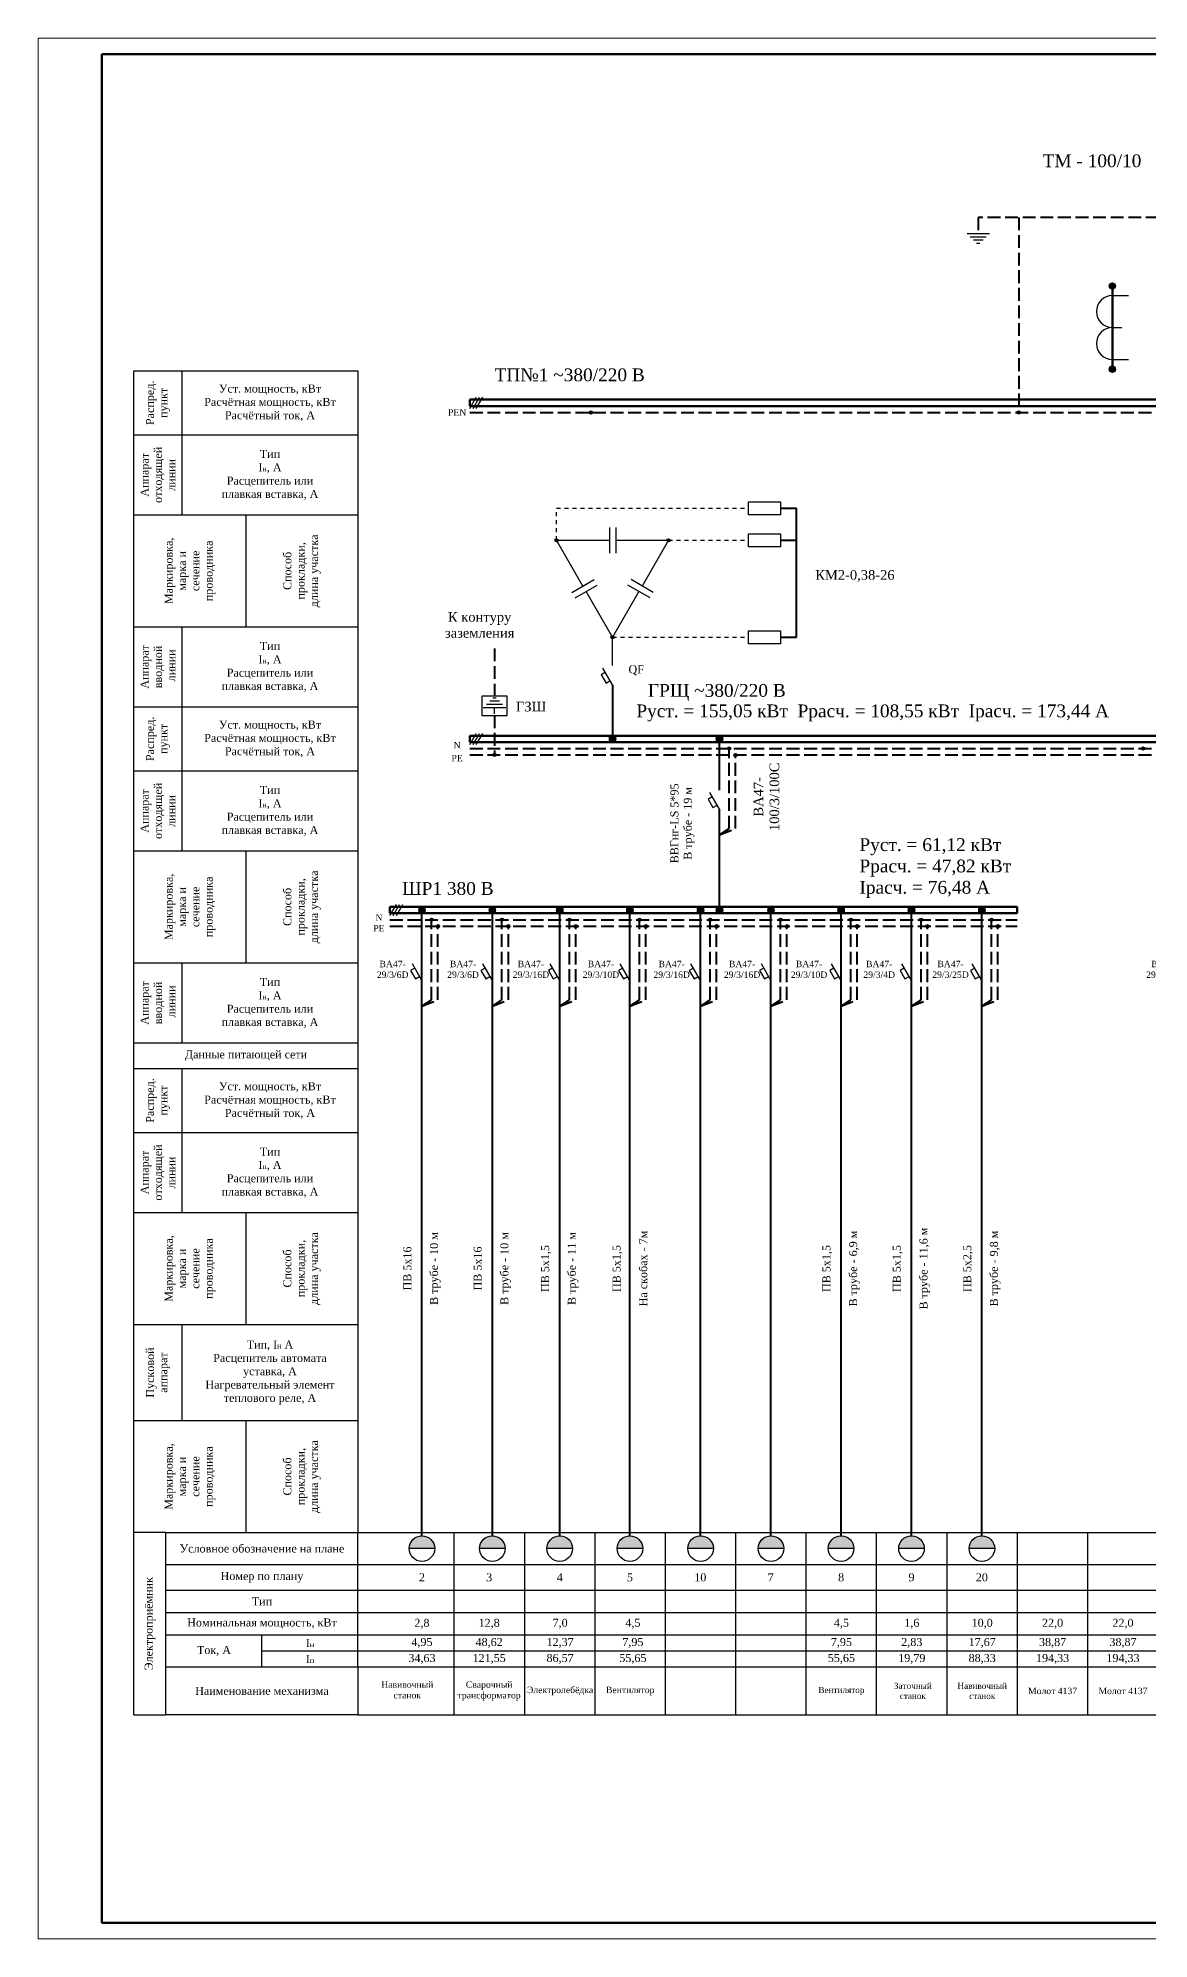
# Model space of a CAD drawing. Header units: millimetres. Extents: x 2034 to 2875, y 1297 to 1891.
# Drawn here: x 2034 to 2382, y 1297 to 1891 of the extents above; entities that cross this region are included whole.
import ezdxf

# ---------------------------------------------------------------- set-up
doc = ezdxf.new("R2010")
doc.units = ezdxf.units.MM
doc.linetypes.add('JIS_02_1.2', pattern=[2.5, 1.25, -1.25])
doc.linetypes.add('JIS_02_4.0', pattern=[5.5, 4, -1.5])
doc.styles.get("Standard").update_dxf_attribs({"font": 'times.ttf'})

msp = doc.modelspace()

# ---------------------------------------------------------------- hatches: boundary and pattern name
for points in [[(2369.25, 1813.29, 1), (2371.25, 1813.29, 1)], [(2369.25, 1787.29, 1), (2371.25, 1787.29, 1)], [(2206.73, 1773.74, 1), (2207.73, 1773.74, 1)], [(2340.47, 1773.77, 1), (2341.47, 1773.77, 1)], [(2213.05, 1671.77, 1), (2215.05, 1671.77, 1)], [(2246.47, 1671.77, 1), (2248.47, 1671.77, 1)], [(2249.97, 1668.77, 1), (2250.97, 1668.77, 1)], [(2379.36, 1668.77, 1), (2380.36, 1668.77, 1)], [(2177.65, 1666.77, 1), (2176.65, 1666.77, 1)], [(2251.97, 1666.73, 1), (2252.97, 1666.73, 1)], [(2153.47, 1618.27, 1), (2155.47, 1618.27, 1)], [(2156.97, 1615.27, 1), (2157.97, 1615.27, 1)], [(2175.47, 1618.27, 1), (2177.47, 1618.27, 1)], [(2178.97, 1615.27, 1), (2179.97, 1615.27, 1)], [(2196.55, 1618.27, 1), (2198.55, 1618.27, 1)], [(2200.05, 1615.27, 1), (2201.05, 1615.27, 1)], [(2218.47, 1618.27, 1), (2220.47, 1618.27, 1)], [(2221.97, 1615.27, 1), (2222.97, 1615.27, 1)], [(2240.55, 1618.27, 1), (2242.55, 1618.27, 1)], [(2244.05, 1615.27, 1), (2245.05, 1615.27, 1)], [(2246.47, 1618.27, 1), (2248.47, 1618.27, 1)], [(2262.55, 1618.27, 1), (2264.55, 1618.27, 1)], [(2266.05, 1615.27, 1), (2267.05, 1615.27, 1)], [(2284.47, 1618.27, 1), (2286.47, 1618.27, 1)], [(2287.97, 1615.27, 1), (2288.97, 1615.27, 1)], [(2306.47, 1618.27, 1), (2308.47, 1618.27, 1)], [(2309.97, 1615.27, 1), (2310.97, 1615.27, 1)], [(2328.47, 1618.27, 1), (2330.47, 1618.27, 1)], [(2331.97, 1615.27, 1), (2332.97, 1615.27, 1)], [(2158.97, 1613.23, 1), (2159.97, 1613.23, 1)], [(2180.97, 1613.23, 1), (2181.97, 1613.23, 1)], [(2202.05, 1613.23, 1), (2203.05, 1613.23, 1)], [(2223.97, 1613.23, 1), (2224.97, 1613.23, 1)], [(2246.05, 1613.23, 1), (2247.05, 1613.23, 1)], [(2268.05, 1613.23, 1), (2269.05, 1613.23, 1)], [(2289.97, 1613.23, 1), (2290.97, 1613.23, 1)], [(2311.97, 1613.23, 1), (2312.97, 1613.23, 1)], [(2333.97, 1613.23, 1), (2334.97, 1613.23, 1)]]:
    msp.add_hatch(color=256).paths.add_polyline_path(points)
at = {"lineweight": 30}
for points in [[(2197.05, 1733.83, 1), (2196.05, 1733.83, 1)], [(2232.05, 1733.83, 1), (2231.05, 1733.83, 1)], [(2214.55, 1703.52, 1), (2213.55, 1703.52, 1)], [(2150.47, 1418.77), (2158.47, 1418.77, 1)], [(2172.47, 1418.77), (2180.47, 1418.77, 1)], [(2193.55, 1418.77), (2201.55, 1418.77, 1)], [(2215.47, 1418.77), (2223.47, 1418.77, 1)], [(2237.55, 1418.77), (2245.55, 1418.77, 1)], [(2259.55, 1418.77), (2267.55, 1418.77, 1)], [(2281.47, 1418.77), (2289.47, 1418.77, 1)], [(2303.47, 1418.77), (2311.47, 1418.77, 1)], [(2325.47, 1418.77), (2333.47, 1418.77, 1)]]:
    msp.add_hatch(color=256, dxfattribs=at).paths.add_polyline_path(points)

# ---------------------------------------------------------------- linework, layer by layer
at = {"color": 4, "lineweight": 18}
for p, q in [((2875.47, 1890.77), (2034.47, 1890.77)), ((2034.47, 1890.77), (2034.47, 1296.77)), ((2034.47, 1296.77), (2875.47, 1296.77))]:
    msp.add_line(p, q, dxfattribs=at)
at = {"color": 250, "lineweight": 50}
for p, q in [((2054.47, 1885.77), (2870.47, 1885.77)), ((2054.47, 1301.77), (2054.47, 1885.77)), ((2054.47, 1301.77), (2870.47, 1301.77))]:
    msp.add_line(p, q, dxfattribs=at)
at = {"lineweight": 25}
for p, q in [((2324.84, 1829.69), (2331.84, 1829.69)), ((2325.84, 1828.69), (2330.84, 1828.69)), ((2326.84, 1827.69), (2329.84, 1827.69)), ((2327.84, 1826.69), (2328.84, 1826.69)), ((2169.45, 1775.04), (2171.45, 1778.5)), ((2170.45, 1775.04), (2172.45, 1778.5)), ((2171.45, 1775.04), (2173.45, 1778.5)), ((2169.45, 1670.04), (2171.45, 1673.5)), ((2170.45, 1670.04), (2172.45, 1673.5)), ((2171.45, 1670.04), (2173.45, 1673.5)), ((2144.47, 1616.54), (2146.47, 1620)), ((2145.47, 1616.54), (2147.47, 1620)), ((2146.47, 1616.54), (2148.47, 1620)), ((2164.47, 1423.77), (2186.47, 1423.77)), ((2186.47, 1423.77), (2186.47, 1366.77)), ((2208.47, 1423.77), (2208.47, 1366.77)), ((2230.47, 1423.77), (2230.47, 1366.77)), ((2252.47, 1423.77), (2252.47, 1366.77)), ((2274.47, 1423.77), (2274.47, 1366.77)), ((2296.47, 1423.77), (2296.47, 1366.77)), ((2318.47, 1423.77), (2318.47, 1366.77)), ((2340.47, 1423.77), (2340.47, 1366.77)), ((2362.47, 1423.77), (2362.47, 1366.77))]:
    msp.add_line(p, q, dxfattribs=at)
at = {"linetype": 'JIS_02_4.0', "lineweight": 40}
for p, q in [((2390.25, 1834.69), (2328.34, 1834.69)), ((2328.34, 1834.69), (2328.34, 1829.69)), ((2340.97, 1834.69), (2340.97, 1773.77)), ((2169.45, 1773.77), (2490.25, 1773.77)), ((2177.15, 1700.01), (2177.15, 1685.11)), ((2177.15, 1679.11), (2177.15, 1666.77)), ((2169.45, 1668.77), (2797.06, 1668.77)), ((2169.45, 1666.77), (2797.06, 1666.77)), ((2250.47, 1643.77), (2250.47, 1668.77)), ((2252.47, 1643.77), (2252.47, 1666.73)), ((2247.47, 1641.77), (2250.47, 1643.77)), ((2247.47, 1641.77), (2252.47, 1643.77)), ((2144.47, 1615.27), (2340.47, 1615.27)), ((2144.47, 1613.27), (2340.47, 1613.27)), ((2157.47, 1590.27), (2157.47, 1615.27)), ((2159.47, 1590.27), (2159.47, 1613.23)), ((2179.47, 1590.27), (2179.47, 1615.27)), ((2181.47, 1590.27), (2181.47, 1613.23)), ((2200.55, 1590.27), (2200.55, 1615.27)), ((2202.55, 1590.27), (2202.55, 1613.23)), ((2222.47, 1590.27), (2222.47, 1615.27)), ((2224.47, 1590.27), (2224.47, 1613.23)), ((2244.55, 1590.27), (2244.55, 1615.27)), ((2246.55, 1590.27), (2246.55, 1613.23)), ((2266.55, 1590.27), (2266.55, 1615.27)), ((2268.55, 1590.27), (2268.55, 1613.23)), ((2288.47, 1590.27), (2288.47, 1615.27)), ((2290.47, 1590.27), (2290.47, 1613.23)), ((2310.47, 1590.27), (2310.47, 1615.27)), ((2312.47, 1590.27), (2312.47, 1613.23)), ((2332.47, 1590.27), (2332.47, 1615.27)), ((2334.47, 1590.27), (2334.47, 1613.23)), ((2154.47, 1588.27), (2157.47, 1590.27)), ((2154.47, 1588.27), (2159.47, 1590.27)), ((2176.47, 1588.27), (2179.47, 1590.27)), ((2176.47, 1588.27), (2181.47, 1590.27)), ((2197.55, 1588.27), (2200.55, 1590.27)), ((2197.55, 1588.27), (2202.55, 1590.27)), ((2219.47, 1588.27), (2222.47, 1590.27)), ((2219.47, 1588.27), (2224.47, 1590.27)), ((2241.55, 1588.27), (2244.55, 1590.27)), ((2241.55, 1588.27), (2246.55, 1590.27)), ((2263.55, 1588.27), (2266.55, 1590.27)), ((2263.55, 1588.27), (2268.55, 1590.27)), ((2285.47, 1588.27), (2288.47, 1590.27)), ((2285.47, 1588.27), (2290.47, 1590.27)), ((2307.47, 1588.27), (2310.47, 1590.27)), ((2307.47, 1588.27), (2312.47, 1590.27)), ((2329.47, 1588.27), (2332.47, 1590.27)), ((2329.47, 1588.27), (2334.47, 1590.27))]:
    msp.add_line(p, q, dxfattribs=at)
at = {"lineweight": 60}
msp.add_line((2370.25, 1787.29), (2370.25, 1813.29), dxfattribs=at)
at = {"lineweight": 30}
for p, q in [((2370.25, 1810.29), (2375.25, 1810.29)), ((2370.25, 1800.29), (2373.25, 1800.29)), ((2370.25, 1790.29), (2375.25, 1790.29)), ((2256.55, 1741.83), (2256.55, 1745.83)), ((2256.55, 1745.83), (2266.55, 1745.83)), ((2266.55, 1741.83), (2256.55, 1741.83)), ((2266.55, 1745.83), (2266.55, 1741.83)), ((2213.05, 1737.83), (2213.05, 1729.83)), ((2215.05, 1737.83), (2215.05, 1729.83)), ((2256.55, 1731.83), (2256.55, 1735.83)), ((2256.55, 1735.83), (2266.55, 1735.83)), ((2266.55, 1735.83), (2266.55, 1731.83)), ((2196.55, 1733.83), (2213.05, 1733.83)), ((2204.8, 1719.54), (2196.55, 1733.83)), ((2215.05, 1733.83), (2231.55, 1733.83)), ((2231.55, 1733.83), (2223.3, 1719.54)), ((2266.55, 1731.83), (2256.55, 1731.83)), ((2201.33, 1717.54), (2208.26, 1721.54)), ((2202.33, 1715.81), (2209.26, 1719.81)), ((2214.05, 1703.52), (2205.8, 1717.81)), ((2222.3, 1717.81), (2214.05, 1703.52)), ((2225.76, 1715.81), (2218.83, 1719.81)), ((2226.76, 1717.54), (2219.83, 1721.54)), ((2256.55, 1701.52), (2256.55, 1705.52)), ((2256.55, 1705.52), (2266.55, 1705.52)), ((2266.55, 1705.52), (2266.55, 1701.52)), ((2214.05, 1694.67), (2214.05, 1703.52)), ((2266.55, 1701.52), (2256.55, 1701.52)), ((2214.05, 1688.67), (2211.05, 1693.87)), ((2211.8, 1692.57), (2210.5, 1691.82)), ((2210.5, 1691.82), (2212, 1689.22)), ((2212, 1689.22), (2213.3, 1689.97)), ((2181.15, 1685.11), (2173.15, 1685.11)), ((2173.15, 1685.11), (2173.15, 1679.11)), ((2173.65, 1681.61), (2180.65, 1681.61)), ((2174.67, 1682.61), (2179.67, 1682.61)), ((2175.67, 1683.61), (2178.67, 1683.61)), ((2176.67, 1684.61), (2177.67, 1684.61)), ((2177.15, 1679.61), (2177.15, 1681.61)), ((2181.15, 1679.11), (2181.15, 1685.11)), ((2173.15, 1679.11), (2181.15, 1679.11)), ((2245.22, 1653.67), (2243.92, 1652.92)), ((2243.92, 1652.92), (2245.42, 1650.32)), ((2247.47, 1649.77), (2244.47, 1654.97)), ((2245.42, 1650.32), (2246.72, 1651.07)), ((2152.22, 1600.17), (2150.92, 1599.42)), ((2150.92, 1599.42), (2152.42, 1596.82)), ((2154.47, 1596.27), (2151.47, 1601.47)), ((2174.22, 1600.17), (2172.92, 1599.42)), ((2172.92, 1599.42), (2174.42, 1596.82)), ((2176.47, 1596.27), (2173.47, 1601.47)), ((2195.3, 1600.17), (2194.01, 1599.42)), ((2194.01, 1599.42), (2195.51, 1596.82)), ((2197.55, 1596.27), (2194.55, 1601.47)), ((2217.22, 1600.17), (2215.92, 1599.42)), ((2215.92, 1599.42), (2217.42, 1596.82)), ((2219.47, 1596.27), (2216.47, 1601.47)), ((2239.3, 1600.17), (2238.01, 1599.42)), ((2238.01, 1599.42), (2239.51, 1596.82)), ((2241.55, 1596.27), (2238.55, 1601.47)), ((2261.3, 1600.17), (2260.01, 1599.42)), ((2260.01, 1599.42), (2261.51, 1596.82)), ((2263.55, 1596.27), (2260.55, 1601.47)), ((2283.22, 1600.17), (2281.92, 1599.42)), ((2281.92, 1599.42), (2283.42, 1596.82)), ((2285.47, 1596.27), (2282.47, 1601.47)), ((2305.22, 1600.17), (2303.92, 1599.42)), ((2303.92, 1599.42), (2305.42, 1596.82)), ((2307.47, 1596.27), (2304.47, 1601.47)), ((2327.22, 1600.17), (2325.92, 1599.42)), ((2325.92, 1599.42), (2327.42, 1596.82)), ((2329.47, 1596.27), (2326.47, 1601.47)), ((2152.42, 1596.82), (2153.72, 1597.57)), ((2174.42, 1596.82), (2175.72, 1597.57)), ((2195.51, 1596.82), (2196.8, 1597.57)), ((2217.42, 1596.82), (2218.72, 1597.57)), ((2239.51, 1596.82), (2240.8, 1597.57)), ((2261.51, 1596.82), (2262.8, 1597.57)), ((2283.42, 1596.82), (2284.72, 1597.57)), ((2305.42, 1596.82), (2306.72, 1597.57)), ((2327.42, 1596.82), (2328.72, 1597.57)), ((2158.47, 1418.77), (2150.47, 1418.77)), ((2180.47, 1418.77), (2172.47, 1418.77)), ((2201.55, 1418.77), (2193.55, 1418.77)), ((2223.47, 1418.77), (2215.47, 1418.77)), ((2245.55, 1418.77), (2237.55, 1418.77)), ((2267.55, 1418.77), (2259.55, 1418.77)), ((2289.47, 1418.77), (2281.47, 1418.77)), ((2311.47, 1418.77), (2303.47, 1418.77)), ((2333.47, 1418.77), (2325.47, 1418.77))]:
    msp.add_line(p, q, dxfattribs=at)
for p, q in [((2064.47, 1766.77), (2064.47, 1786.77)), ((2064.47, 1786.77), (2079.47, 1786.77)), ((2064.47, 1786.77), (2134.47, 1786.77)), ((2064.47, 1786.77), (2099.47, 1786.77)), ((2064.47, 1786.77), (2134.47, 1786.77)), ((2064.47, 1786.77), (2099.47, 1786.77)), ((2079.47, 1786.77), (2079.47, 1766.77)), ((2099.47, 1786.77), (2134.47, 1786.77)), ((2099.47, 1786.77), (2134.47, 1786.77)), ((2134.47, 1786.77), (2134.47, 1766.77)), ((2064.47, 1741.77), (2064.47, 1766.77)), ((2064.47, 1766.77), (2079.47, 1766.77)), ((2064.47, 1766.77), (2079.47, 1766.77)), ((2064.47, 1766.77), (2079.47, 1766.77)), ((2064.47, 1766.77), (2079.47, 1766.77)), ((2064.47, 1766.77), (2079.47, 1766.77)), ((2064.47, 1766.77), (2079.47, 1766.77)), ((2064.47, 1766.77), (2079.47, 1766.77)), ((2064.47, 1766.77), (2079.47, 1766.77)), ((2079.47, 1766.77), (2079.47, 1741.77)), ((2079.47, 1766.77), (2134.47, 1766.77)), ((2079.47, 1766.77), (2134.47, 1766.77)), ((2079.47, 1766.77), (2134.47, 1766.77)), ((2079.47, 1766.77), (2134.47, 1766.77)), ((2079.47, 1766.77), (2134.47, 1766.77)), ((2079.47, 1766.77), (2134.47, 1766.77)), ((2079.47, 1766.77), (2134.47, 1766.77)), ((2079.47, 1766.77), (2134.47, 1766.77)), ((2134.47, 1766.77), (2134.47, 1741.77)), ((2064.47, 1706.77), (2064.47, 1741.77)), ((2064.47, 1741.77), (2099.47, 1741.77)), ((2064.47, 1741.77), (2134.47, 1741.77)), ((2064.47, 1741.77), (2099.47, 1741.77)), ((2064.47, 1741.77), (2079.47, 1741.77)), ((2064.47, 1741.77), (2134.47, 1741.77)), ((2064.47, 1741.77), (2099.47, 1741.77)), ((2064.47, 1741.77), (2134.47, 1741.77)), ((2064.47, 1741.77), (2099.47, 1741.77)), ((2099.47, 1741.77), (2099.47, 1706.77)), ((2099.47, 1741.77), (2134.47, 1741.77)), ((2099.47, 1741.77), (2134.47, 1741.77)), ((2099.47, 1741.77), (2134.47, 1741.77)), ((2099.47, 1741.77), (2134.47, 1741.77)), ((2134.47, 1741.77), (2134.47, 1706.77)), ((2064.47, 1681.77), (2064.47, 1706.77)), ((2064.47, 1706.77), (2079.47, 1706.77)), ((2064.47, 1706.77), (2079.47, 1706.77)), ((2064.47, 1706.77), (2079.47, 1706.77)), ((2064.47, 1706.77), (2079.47, 1706.77)), ((2064.47, 1706.77), (2079.47, 1706.77)), ((2079.47, 1706.77), (2079.47, 1681.77)), ((2079.47, 1706.77), (2134.47, 1706.77)), ((2079.47, 1706.77), (2134.47, 1706.77)), ((2079.47, 1706.77), (2134.47, 1706.77)), ((2079.47, 1706.77), (2134.47, 1706.77)), ((2079.47, 1706.77), (2134.47, 1706.77)), ((2134.47, 1706.77), (2134.47, 1681.77)), ((2064.47, 1661.77), (2064.47, 1681.77)), ((2064.47, 1681.77), (2079.47, 1681.77)), ((2064.47, 1681.77), (2134.47, 1681.77)), ((2064.47, 1681.77), (2099.47, 1681.77)), ((2064.47, 1681.77), (2134.47, 1681.77)), ((2064.47, 1681.77), (2099.47, 1681.77)), ((2079.47, 1681.77), (2079.47, 1661.77)), ((2099.47, 1681.77), (2134.47, 1681.77)), ((2099.47, 1681.77), (2134.47, 1681.77)), ((2134.47, 1681.77), (2134.47, 1661.77)), ((2064.47, 1636.77), (2064.47, 1661.77)), ((2064.47, 1661.77), (2079.47, 1661.77)), ((2064.47, 1661.77), (2079.47, 1661.77)), ((2064.47, 1661.77), (2079.47, 1661.77)), ((2079.47, 1661.77), (2079.47, 1636.77)), ((2079.47, 1661.77), (2134.47, 1661.77)), ((2079.47, 1661.77), (2134.47, 1661.77)), ((2079.47, 1661.77), (2134.47, 1661.77)), ((2134.47, 1661.77), (2134.47, 1636.77)), ((2064.47, 1601.77), (2064.47, 1636.77)), ((2064.47, 1636.77), (2099.47, 1636.77)), ((2064.47, 1636.77), (2134.47, 1636.77)), ((2064.47, 1636.77), (2099.47, 1636.77)), ((2099.47, 1636.77), (2099.47, 1601.77)), ((2099.47, 1636.77), (2134.47, 1636.77)), ((2099.47, 1636.77), (2134.47, 1636.77)), ((2134.47, 1636.77), (2134.47, 1601.77)), ((2064.47, 1576.77), (2064.47, 1601.77)), ((2064.47, 1601.77), (2079.47, 1601.77)), ((2064.47, 1601.77), (2079.47, 1601.77)), ((2079.47, 1601.77), (2079.47, 1576.77)), ((2079.47, 1601.77), (2134.47, 1601.77)), ((2079.47, 1601.77), (2134.47, 1601.77)), ((2134.47, 1601.77), (2134.47, 1576.77)), ((2064.47, 1568.77), (2064.47, 1576.77)), ((2064.47, 1576.77), (2134.47, 1576.77)), ((2064.47, 1576.77), (2099.47, 1576.77)), ((2099.47, 1576.77), (2134.47, 1576.77)), ((2134.47, 1576.77), (2134.47, 1568.77)), ((2064.47, 1548.77), (2064.47, 1568.77)), ((2064.47, 1568.77), (2079.47, 1568.77)), ((2064.47, 1568.77), (2134.47, 1568.77)), ((2079.47, 1568.77), (2079.47, 1548.77)), ((2134.47, 1568.77), (2134.47, 1548.77)), ((2064.47, 1523.77), (2064.47, 1548.77)), ((2064.47, 1548.77), (2079.47, 1548.77)), ((2079.47, 1548.77), (2079.47, 1523.77)), ((2079.47, 1548.77), (2134.47, 1548.77)), ((2134.47, 1548.77), (2134.47, 1523.77)), ((2064.47, 1488.77), (2064.47, 1523.77)), ((2064.47, 1523.77), (2099.47, 1523.77)), ((2099.47, 1523.77), (2099.47, 1488.77)), ((2099.47, 1523.77), (2134.47, 1523.77)), ((2134.47, 1523.77), (2134.47, 1488.77)), ((2064.47, 1458.77), (2064.47, 1488.77)), ((2064.47, 1488.77), (2079.47, 1488.77)), ((2079.47, 1488.77), (2079.47, 1458.77)), ((2079.47, 1488.77), (2134.47, 1488.77)), ((2134.47, 1488.77), (2134.47, 1458.77)), ((2064.47, 1423.77), (2064.47, 1458.77)), ((2064.47, 1458.77), (2099.47, 1458.77)), ((2099.47, 1458.77), (2099.47, 1423.77)), ((2099.47, 1458.77), (2134.47, 1458.77)), ((2134.47, 1458.77), (2134.47, 1423.77)), ((2064.47, 1366.77), (2064.47, 1423.77)), ((2074.47, 1423.77), (2064.47, 1423.77)), ((2074.47, 1366.77), (2074.47, 1423.77)), ((2074.47, 1423.77), (2134.47, 1423.77)), ((2134.47, 1381.77), (2134.47, 1423.77)), ((2134.47, 1423.77), (2868.47, 1423.77)), ((2164.47, 1423.77), (2164.47, 1366.77)), ((2074.47, 1413.77), (2134.47, 1413.77)), ((2134.47, 1413.77), (2868.47, 1413.77)), ((2074.47, 1405.77), (2134.47, 1405.77)), ((2134.47, 1405.77), (2868.47, 1405.77)), ((2074.47, 1398.77), (2134.47, 1398.77)), ((2134.47, 1398.77), (2868.47, 1398.77)), ((2074.47, 1391.77), (2134.47, 1391.77)), ((2104.47, 1381.77), (2104.47, 1391.77)), ((2134.47, 1391.77), (2868.47, 1391.77)), ((2104.47, 1386.77), (2134.47, 1386.77)), ((2134.47, 1386.77), (2868.47, 1386.77)), ((2074.47, 1381.77), (2134.47, 1381.77)), ((2134.47, 1381.77), (2134.47, 1366.77)), ((2134.47, 1381.77), (2868.47, 1381.77)), ((2064.47, 1366.77), (2074.47, 1366.77)), ((2134.47, 1366.77), (2074.47, 1366.77)), ((2134.47, 1366.77), (2868.47, 1366.77))]:
    msp.add_line(p, q)
at = {"lineweight": 50}
for p, q in [((2169.45, 1775.77), (2169.45, 1777.77)), ((2169.45, 1777.77), (2490.25, 1777.77)), ((2490.25, 1775.77), (2169.45, 1775.77)), ((2169.45, 1670.77), (2169.45, 1672.77)), ((2169.45, 1672.77), (2797.06, 1672.77)), ((2797.06, 1670.77), (2169.45, 1670.77)), ((2144.47, 1617.27), (2144.47, 1619.27)), ((2340.47, 1619.27), (2144.47, 1619.27)), ((2340.47, 1617.27), (2144.47, 1617.27)), ((2340.47, 1617.27), (2340.47, 1619.27))]:
    msp.add_line(p, q, dxfattribs=at)
at = {"linetype": 'JIS_02_1.2', "lineweight": 30}
for p, q in [((2196.55, 1733.83), (2196.55, 1743.83)), ((2196.55, 1743.83), (2256.55, 1743.83)), ((2231.55, 1733.83), (2256.55, 1733.83)), ((2214.05, 1703.52), (2256.55, 1703.52))]:
    msp.add_line(p, q, dxfattribs=at)
at = {"lineweight": 40}
for p, q in [((2266.55, 1743.83), (2271.55, 1743.83)), ((2271.55, 1703.52), (2271.55, 1743.83)), ((2266.55, 1733.83), (2271.55, 1733.83)), ((2266.55, 1703.52), (2271.55, 1703.52)), ((2214.05, 1688.67), (2214.05, 1672.77)), ((2247.47, 1655.77), (2247.47, 1670.77)), ((2247.47, 1619.27), (2247.47, 1649.77)), ((2154.47, 1602.27), (2154.47, 1617.27)), ((2176.47, 1602.27), (2176.47, 1617.27)), ((2197.55, 1602.27), (2197.55, 1617.27)), ((2219.47, 1602.27), (2219.47, 1617.27)), ((2241.55, 1602.27), (2241.55, 1617.27)), ((2263.55, 1602.27), (2263.55, 1617.27)), ((2285.47, 1602.27), (2285.47, 1617.27)), ((2307.47, 1602.27), (2307.47, 1617.27)), ((2329.47, 1602.27), (2329.47, 1617.27)), ((2154.47, 1422.77), (2154.47, 1602.27)), ((2176.47, 1422.77), (2176.47, 1602.27)), ((2197.55, 1422.77), (2197.55, 1602.27)), ((2219.47, 1422.77), (2219.47, 1602.27)), ((2241.55, 1422.77), (2241.55, 1602.27)), ((2263.55, 1422.77), (2263.55, 1602.27)), ((2285.47, 1422.77), (2285.47, 1602.27)), ((2307.47, 1422.77), (2307.47, 1602.27)), ((2329.47, 1422.77), (2329.47, 1602.27))]:
    msp.add_line(p, q, dxfattribs=at)
for centre, radius in [((2370.25, 1813.29), 1), ((2370.25, 1787.29), 1), ((2207.23, 1773.74), 0.5), ((2340.97, 1773.77), 0.5), ((2214.05, 1671.77), 1), ((2247.47, 1671.77), 1), ((2250.47, 1668.77), 0.5), ((2379.86, 1668.77), 0.5), ((2177.15, 1666.77), 0.5), ((2252.47, 1666.73), 0.5), ((2154.47, 1618.27), 1), ((2157.47, 1615.27), 0.5), ((2176.47, 1618.27), 1), ((2179.47, 1615.27), 0.5), ((2197.55, 1618.27), 1), ((2200.55, 1615.27), 0.5), ((2219.47, 1618.27), 1), ((2222.47, 1615.27), 0.5), ((2241.55, 1618.27), 1), ((2244.55, 1615.27), 0.5), ((2247.47, 1618.27), 1), ((2263.55, 1618.27), 1), ((2266.55, 1615.27), 0.5), ((2285.47, 1618.27), 1), ((2288.47, 1615.27), 0.5), ((2307.47, 1618.27), 1), ((2310.47, 1615.27), 0.5), ((2329.47, 1618.27), 1), ((2332.47, 1615.27), 0.5), ((2159.47, 1613.23), 0.5), ((2181.47, 1613.23), 0.5), ((2202.55, 1613.23), 0.5), ((2224.47, 1613.23), 0.5), ((2246.55, 1613.23), 0.5), ((2268.55, 1613.23), 0.5), ((2290.47, 1613.23), 0.5), ((2312.47, 1613.23), 0.5), ((2334.47, 1613.23), 0.5)]:
    msp.add_circle(centre, radius)
at = {"lineweight": 30}
for centre, radius in [((2196.55, 1733.83), 0.5), ((2231.55, 1733.83), 0.5), ((2214.05, 1703.52), 0.5), ((2154.47, 1418.77), 4), ((2154.47, 1418.77), 4), ((2176.47, 1418.77), 4), ((2176.47, 1418.77), 4), ((2197.55, 1418.77), 4), ((2197.55, 1418.77), 4), ((2197.55, 1418.77), 4), ((2219.47, 1418.77), 4), ((2219.47, 1418.77), 4), ((2219.47, 1418.77), 4), ((2241.55, 1418.77), 4), ((2241.55, 1418.77), 4), ((2241.55, 1418.77), 4), ((2263.55, 1418.77), 4), ((2263.55, 1418.77), 4), ((2263.55, 1418.77), 4), ((2285.47, 1418.77), 4), ((2285.47, 1418.77), 4), ((2285.47, 1418.77), 4), ((2307.47, 1418.77), 4), ((2329.47, 1418.77), 4), ((2329.47, 1418.77), 4), ((2329.47, 1418.77), 4), ((2329.47, 1418.77), 4)]:
    msp.add_circle(centre, radius, dxfattribs=at)
for centre in [(2370.25, 1805.29), (2370.25, 1795.29)]:
    msp.add_arc(centre, 5, 90, 270, dxfattribs=at)

# ---------------------------------------------------------------- texts
at = {"lineweight": 25}
for s, width, heights, insert, char_height, attachment_point in [('ТМ - 100/10', 39.7824, [0], (2348.44, 1854.41), 4, 1), ('QF', 6.5719, [0], (2219.02, 1694.76), 2.5, 1), ('10', 22, [8.09], (2241.47, 1409.77), 2.5, 5), ('7', 22, [7.98], (2263.47, 1409.77), 2.5, 5)]:
    msp.add_mtext_dynamic_manual_height_columns(s, width=width, gutter_width=12.5, heights=heights, dxfattribs=dict(at, insert=insert, char_height=char_height, attachment_point=attachment_point))
at = {"attachment_point": 5, "rotation": 90}
for s, width, insert, char_height in [('Распред.\\Pпункт', 20, (2071.97, 1776.77), 2.5), ('Аппарат отходящей линии', 25, (2071.97, 1754.27), 2.5), ('Способ\\Pпрокладки,\\Pдлина участка', 35, (2116.97, 1724.27), 2.5), ('Маркировка, \\Pмарка и\\Pсечение\\Pпроводника', 35, (2081.97, 1724.27), 2.5), ('Аппарат вводной\\P линии', 25, (2071.97, 1694.27), 2.5), ('Распред.\\Pпункт', 20, (2071.97, 1671.77), 2.5), ('ВА47-\\P100/3/100С', 11.8605, (2262.14, 1653.67), 3), ('Аппарат отходящей линии', 25, (2071.97, 1649.27), 2.5), ('ВВГнг-LS 5*95\\PВ трубе - 19 м', 29.7372, (2235.88, 1645.37), 2.5), ('Маркировка, \\Pмарка и\\Pсечение\\Pпроводника', 35, (2081.97, 1619.27), 2.5), ('Способ\\Pпрокладки,\\Pдлина участка', 35, (2116.97, 1619.27), 2.5), ('Аппарат вводной\\P линии', 25, (2071.97, 1589.27), 2.5), ('Распред.\\Pпункт', 20, (2071.97, 1558.77), 2.5), ('Аппарат отходящей линии', 25, (2071.97, 1536.27), 2.5), ('Маркировка, \\Pмарка и\\Pсечение\\Pпроводника', 35, (2081.97, 1506.27), 2.5), ('Способ\\Pпрокладки,\\Pдлина участка', 35, (2116.97, 1506.27), 2.5), ('ПВ 5х16\\P\\PВ трубе - 10 м', 26.684, (2154.47, 1506.27), 2.5), ('ПВ 5х16\\P\\PВ трубе - 10 м', 26.684, (2176.47, 1506.27), 2.5), ('ПВ 5х1,5\\P\\PВ трубе - 11 м', 25.1436, (2197.55, 1506.27), 2.5), ('ПВ 5х1,5\\P\\PНа скобах - 7м', 26.465, (2219.47, 1506.27), 2.5), ('ПВ 5х1,5\\P\\PВ трубе - 6,9 м', 28.339, (2285.47, 1506.27), 2.5), ('ПВ 5х1,5\\P\\PВ трубе - 11,6 м', 28.339, (2307.47, 1506.27), 2.5), ('ПВ 5х2,5\\P\\PВ трубе - 9,8 м', 29.9768, (2329.47, 1506.27), 2.5), ('Пусковой \\Pаппарат', 30, (2071.97, 1473.77), 2.5), ('Маркировка, \\Pмарка и\\Pсечение\\Pпроводника', 35, (2081.97, 1441.27), 2.5), ('Способ\\Pпрокладки,\\Pдлина участка', 35, (2116.97, 1441.27), 2.5), ('Электроприёмник', 57, (2069.47, 1395.27), 2.5)]:
    msp.add_mtext_dynamic_manual_height_columns(s, width=width, gutter_width=12.5, heights=[0], dxfattribs=dict(at, insert=insert, char_height=char_height))
for s, width, heights, insert, char_height, attachment_point in [('Уст. мощность, кВт\\PРасчётная мощность, кВт\\PРасчётный ток, А', 55, [0], (2106.97, 1776.77), 2.5, 5), ('ТП№1 ~380/220 В', 48.4663, [0], (2177.16, 1787.52), 4, 1), ('PEN', 3.7938, [0], (2165.46, 1773.77), 2, 5), ('Тип\\PI{\\H0.66667x;н}, А\\PРасцепитель или \\Pплавкая вставка, А', 55, [0], (2106.97, 1754.27), 2.5, 5), ('Тип\\PI{\\H0.66667x;н}, А\\PРасцепитель или \\Pплавкая вставка, А', 55, [0], (2106.97, 1694.27), 2.5, 5), ('ГРЩ ~380/220 В', 49.5735, [0], (2225.1, 1688.92), 4, 1), ('\\pxt16;Руст. = 155,05 кВт  Ррасч. = 108,55 кВт  Iрасч. = 173,44 А', 148.2171, [0], (2221.48, 1682.52), 4, 1), ('Уст. мощность, кВт\\PРасчётная мощность, кВт\\PРасчётный ток, А', 55, [0], (2106.97, 1671.77), 2.5, 5), ('N', 3.7938, [0], (2165.46, 1669.77), 2, 5), ('PE', 3.7938, [0], (2165.46, 1665.77), 2, 5), ('Тип\\PI{\\H0.66667x;н}, А\\PРасцепитель или \\Pплавкая вставка, А', 55, [0], (2106.97, 1649.27), 2.5, 5), ('Руст. = 61,12 кВт\\PРрасч. = 47,82 кВт\\PIрасч. = 76,48 А', 49.0841, [0], (2291.2, 1640.73), 4, 1), ('ШР1 380 В', 54.6553, [0], (2148.27, 1627.03), 4, 1), ('N\\PPE', 3.7938, [0], (2141.04, 1614.27), 2, 5), ('ВА47-\\P29/3/6D', 11.8605, [0], (2145.31, 1599.75), 2, 5), ('ВА47-\\P29/3/6D', 11.8605, [0], (2167.31, 1599.75), 2, 5), ('ВА47-\\P29/3/16D', 11.8605, [0], (2188.52, 1599.75), 2, 5), ('ВА47-\\P29/3/10D', 11.8605, [0], (2210.41, 1599.75), 2, 5), ('ВА47-\\P29/3/16D', 11.8605, [0], (2232.52, 1599.75), 2, 5), ('ВА47-\\P29/3/16D', 11.8605, [0], (2254.52, 1599.75), 2, 5), ('ВА47-\\P29/3/10D', 11.8605, [0], (2275.45, 1599.75), 2, 5), ('ВА47-\\P29/3/4D', 11.8605, [0], (2297.38, 1599.75), 2, 5), ('ВА47-\\P29/3/25D', 11.8605, [0], (2319.67, 1599.75), 2, 5), ('ВА47-\\P29/3/16D', 11.8605, [0], (2386.52, 1599.75), 2, 5), ('Тип\\PI{\\H0.66667x;н}, А\\PРасцепитель или \\Pплавкая вставка, А', 55, [0], (2106.97, 1589.27), 2.5, 5), ('Данные питающей сети', 70, [0], (2099.47, 1572.77), 2.5, 5), ('Уст. мощность, кВт\\PРасчётная мощность, кВт\\PРасчётный ток, А', 55, [0], (2106.97, 1558.77), 2.5, 5), ('Тип\\PI{\\H0.66667x;н}, А\\PРасцепитель или \\Pплавкая вставка, А', 55, [0], (2106.97, 1536.27), 2.5, 5), ('Тип, I{\\H0.66667x;н} А\\PРасцепитель автомата\\Pуставка, А\\PНагревательный элемент\\Pтеплового реле, А', 55, [0], (2106.97, 1473.77), 2.5, 5), ('Условное обозначение на плане', 60, [0], (2104.47, 1418.77), 2.5, 5), ('Номер по плану', 60, [0], (2104.47, 1409.77), 2.5, 5), ('2', 25, [0], (2154.47, 1409.77), 2.5, 5), ('3', 21.5496, [0], (2175.47, 1409.77), 2.5, 5), ('4', 25, [0], (2197.55, 1409.77), 2.5, 5), ('5', 25, [0], (2219.47, 1409.77), 2.5, 5), ('8', 25, [0], (2285.47, 1409.77), 2.5, 5), ('9', 25, [0], (2307.47, 1409.77), 2.5, 5), ('20', 25, [0], (2329.47, 1409.77), 2.5, 5), ('Тип', 60, [0], (2104.47, 1402.27), 2.5, 5), ('Номинальная мощность, кВт', 60, [0], (2104.47, 1395.27), 2.5, 5), ('2,8', 25, [3.11], (2154.47, 1395.27), 2.5, 5), ('12,8', 25, [0], (2175.47, 1395.27), 2.5, 5), ('7,0', 25, [0], (2197.65, 1395.27), 2.5, 5), ('4,5', 25, [0], (2220.4, 1395.27), 2.5, 5), ('4,5', 25, [0], (2285.57, 1395.27), 2.5, 5), ('1,6', 25, [3.11], (2307.57, 1395.27), 2.5, 5), ('10,0', 25, [0], (2329.57, 1395.27), 2.5, 5), ('22,0', 25, [0], (2351.57, 1395.27), 2.5, 5), ('22,0', 25, [0], (2373.57, 1395.27), 2.5, 5), ('I{\\H0.66667x;н}', 30, [0], (2119.47, 1389.27), 2.5, 5), ('4,95', 25, [3.11], (2154.47, 1389.27), 2.5, 5), ('48,62', 25, [0], (2175.47, 1389.27), 2.5, 5), ('12,37', 25, [3.11], (2197.65, 1389.27), 2.5, 5), ('7,95', 25, [0], (2220.4, 1389.27), 2.5, 5), ('7,95', 25, [3.11], (2285.57, 1389.27), 2.5, 5), ('2,83', 25, [0], (2307.57, 1389.27), 2.5, 5), ('17,67', 25, [0], (2329.57, 1389.27), 2.5, 5), ('38,87', 25, [0], (2351.57, 1389.27), 2.5, 5), ('38,87', 21.2049, [0], (2373.57, 1389.27), 2.5, 5), ('Ток, А', 30, [0], (2089.47, 1386.77), 2.5, 5), ('I{\\H0.66667x;п}', 30, [0], (2119.47, 1384.27), 2.5, 5), ('34,63', 25, [0], (2154.47, 1384.27), 2.5, 5), ('121,55', 25, [0], (2175.47, 1384.27), 2.5, 5), ('86,57', 25, [0], (2197.65, 1384.27), 2.5, 5), ('55,65', 25, [0], (2220.4, 1384.27), 2.5, 5), ('55,65', 25, [0], (2285.57, 1384.27), 2.5, 5), ('19,79', 25, [0], (2307.57, 1384.27), 2.5, 5), ('88,33', 25, [0], (2329.57, 1384.27), 2.5, 5), ('194,33', 25, [0], (2351.57, 1384.27), 2.5, 5), ('194,33', 25, [0], (2373.57, 1384.27), 2.5, 5), ('Наименование механизма', 60, [0], (2104.47, 1374.27), 2.5, 5), ('Навивочный \\Pстанок', 25, [0], (2149.89, 1374.59), 2, 5), ('Сварочный трансформатор', 21.2049, [0], (2175.47, 1374.27), 2, 5), ('Электролебёдка', 20.9519, [0], (2197.65, 1374.27), 2, 5), ('Вентилятор', 21.2049, [0], (2219.57, 1374.27), 2, 5), ('Вентилятор', 20.2593, [0], (2285.57, 1374.27), 1.9, 5), ('Заточный станок', 19.4365, [0], (2307.89, 1374.27), 1.9, 5), ('Навивочный станок', 21.4235, [0], (2329.57, 1374.27), 1.9, 5), ('Молот 4137', 21.2098, [0], (2351.57, 1374.27), 2, 5), ('Молот 4137', 21.2049, [0], (2373.57, 1374.27), 2, 5)]:
    msp.add_mtext_dynamic_manual_height_columns(s, width=width, gutter_width=12.5, heights=heights, dxfattribs=dict(insert=insert, char_height=char_height, attachment_point=attachment_point))
at = {"lineweight": 30, "insert": (2277.4, 1724.51), "char_height": 3, "attachment_point": 1}
msp.add_mtext_dynamic_manual_height_columns('КМ2-0,38-26 ', width=28.6807, gutter_width=12.5, heights=[0], dxfattribs=at)
at = {"lineweight": 35, "char_height": 3, "attachment_point": 5}
for s, width, insert in [('К контуру заземления', 27.3507, (2172.51, 1707.36)), ('ГЗШ', 13.9323, (2188.58, 1681.84))]:
    msp.add_mtext_dynamic_manual_height_columns(s, width=width, gutter_width=12.5, heights=[0], dxfattribs=dict(at, insert=insert))

doc.saveas('drawing.dxf')
